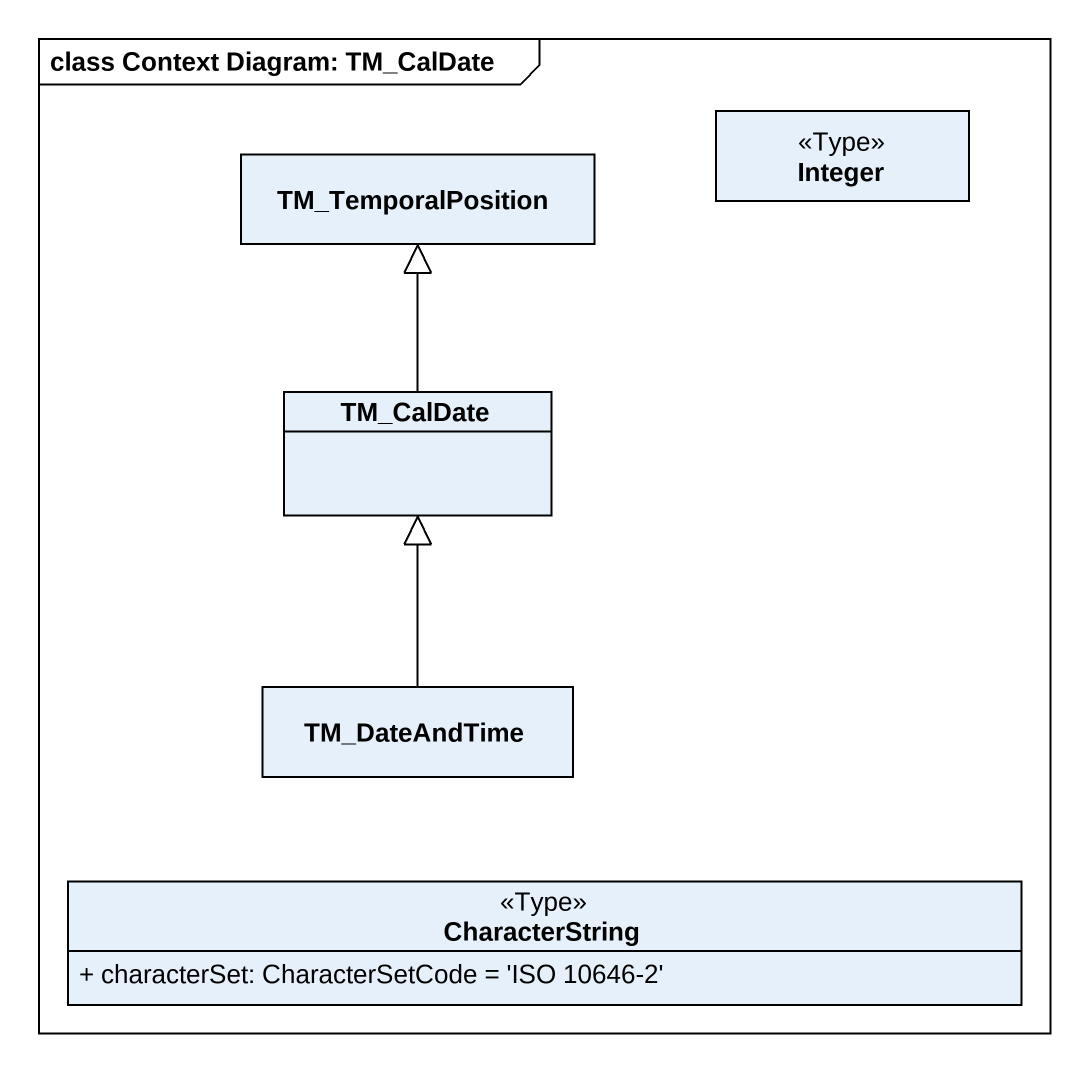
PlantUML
@startuml
mainframe class Context Diagram: TM_CalDate
hide circle
hide empty members
skinparam classAttributeIconSize 0
class Integer <<Type>>
class TM_TemporalPosition
class TM_CalDate
class TM_DateAndTime
class CharacterString <<Type>> {
  + characterSet: CharacterSetCode = 'ISO 10646-2'
}
TM_CalDate -up-|> TM_TemporalPosition
TM_DateAndTime -up-|> TM_CalDate
@enduml
